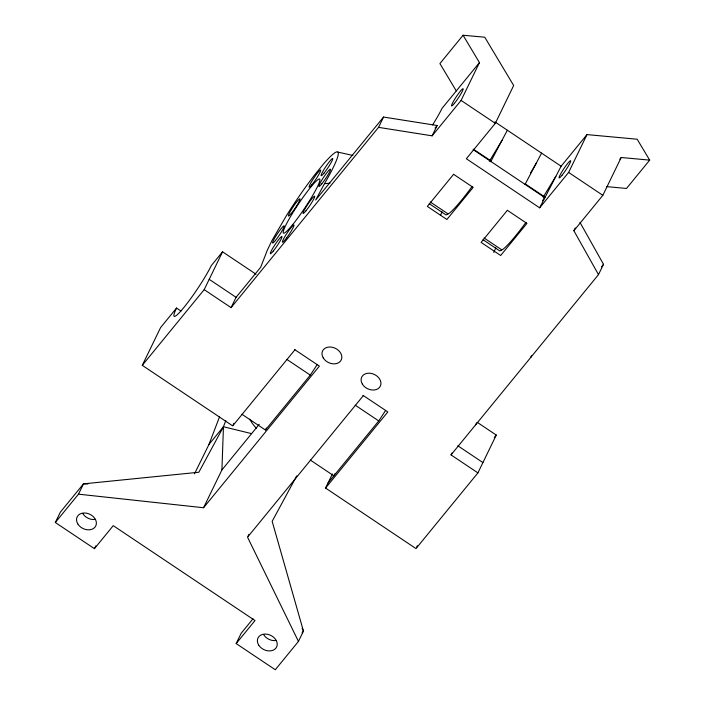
<?xml version="1.0" encoding="UTF-8"?>
<svg xmlns="http://www.w3.org/2000/svg" width="705" height="705" viewBox="0 0 705 705"><rect width="100%" height="100%" fill="white"/><g stroke="black" fill="none" stroke-linecap="round" stroke-linejoin="round"><path stroke-width="1.06" d="M296.77 475.822L272.165 521.33L303.45 631.107L298.444 641.427L275.276 669.75L236.166 643.568L254.999 620.559L113.249 525.657L94.426 548.666L55.316 522.493L78.493 494.17L203.551 507.741L221.916 469.927L223.45 426.736L225.794 420.612M194.51 473.83L208.971 444.441L219.519 416.893M440.44 215.492L442.044 211.791M493.808 252.416L495.818 247.781M55.316 522.493L60.33 512.174L83.498 483.85L198.845 472.244L223.45 426.736L251.597 433.628M78.493 494.17L83.498 483.85L87.896 483.983M294.963 349.759L232.694 425.882L142.269 365.34L160.634 327.517L176.558 308.05A35.532 4.098 -56.2 0 0 183.917 307.433A35.532 4.098 -56.2 0 0 211.315 265.556L222.551 251.817L256.003 274.21M142.269 365.34L204.186 289.64L222.551 251.817M94.426 548.666L95.792 545.855M231.073 307.636L236.078 297.325L260.691 267.239L267.292 250.293L271.927 240.608L286.794 215.025A65.142 7.517 -56.2 0 1 314.932 174.549L323.339 164.194A65.142 7.517 -56.2 0 1 324.485 183.688L315.655 200.044L383.555 117.048L437.135 125.516L432.13 135.836L378.541 127.358L231.073 307.636L204.186 289.64M233.108 425.018L233.945 423.3M378.541 127.358L383.555 117.048M241.894 414.249L265.424 430.006L266.384 428.023M248.01 536.223L248.953 534.284M432.13 135.836L461.088 100.427L479.453 62.604L463.079 35.25L439.911 63.573L456.285 90.927M236.166 643.568L241.18 633.257L253.033 618.761M606.793 186.64L626.516 188.455L649.684 160.123L637.161 139.22L586.992 134.602L568.627 172.425L539.66 207.825L466.34 158.74L495.307 123.331L513.672 85.517L484.749 37.198L463.079 35.25M477.294 422.365L496.276 435.073L477.911 472.896L415.985 548.596L325.56 488.054L332.39 473.989M334.813 473.839L333.853 475.822L310.323 460.065M539.66 207.825L561.118 166.221L586.992 134.602M477.911 472.896L451.024 454.901L451.94 453.024M475.637 424.807L476.545 422.938M416.452 547.626L417.395 545.688M451.024 454.901L598.492 274.615L573.879 230.738L575.245 227.926M573.879 230.738L602.837 195.329L621.202 157.506L649.684 160.123M530.601 357.62L531.508 355.743M598.492 274.615L603.506 264.305L579.951 222.331M490.689 161.771L507.353 130.222M524.908 184.684L541.572 153.135M502.048 140.33L489.367 161.269M530.407 173.245L536.258 163.234M555.813 176.329L543.141 197.259M542.568 200.758L544.903 197.065L525.357 183.97M265.424 430.006L310.315 375.122L317.171 364.652M328.063 482.899L378.752 420.938L385.6 410.469M286.574 237.973L285.252 239.656A10.364 1.199 -56.2 0 1 284.82 236.713A10.364 1.199 -56.2 0 1 293.932 225.027A10.364 1.199 -56.2 0 1 286.662 237.849M479.453 62.604L442.009 108.394A35.532 4.098 -56.2 0 1 432.588 124.908M435.064 128.054L437.135 125.516M208.971 444.441L223.45 426.736M221.916 469.927L259.193 424.348M203.551 507.741L319.4 366.115L294.54 349.504M363.392 395.567L247.543 537.192L298.444 641.427M325.56 488.054L387.829 411.931L362.969 395.32M619.845 159.171L621.202 157.506M302.093 632.773L303.45 631.107L302.084 628.111M601.427 266.843L603.506 264.305M494.293 437.497L496.276 435.073M324.485 183.688L329.958 183.177M337.889 152.104L352.87 155.453M494.91 121.894L561.118 166.221M461.088 100.427L495.307 123.331M568.627 172.425L602.837 195.329M473.363 149.169L491.138 161.066M473.178 149.61L544.665 197.515M430.288 201.991L448.054 213.888M484.053 237.99L501.828 249.887M429.222 203.674L446.106 214.981L449.455 213.113A59.22 6.838 -56.2 0 0 472.191 186.402M482.987 239.674L499.871 250.98L503.22 249.103A59.22 6.838 -56.2 0 0 525.956 222.401M209.2 279.33L236.078 297.325M457.827 445.78L482.916 462.577M286.785 359.365L310.315 375.122M355.214 405.181L378.752 420.938M176.558 308.05L181 311.02M276.422 640.431A10.364 7.914 25.9 0 1 263.652 634.685M95.563 519.347A10.364 7.914 25.9 0 1 82.802 513.601M256.329 428.305A37.012 23.503 39.3 0 1 249.667 419.193M453.606 174.311L427.345 206.415L446.899 219.502L473.152 187.407L453.606 174.311M507.371 210.31L481.118 242.405L500.665 255.501L526.926 223.397L507.371 210.31M291.271 213.456A10.364 1.199 -56.2 0 0 300.039 199.066A10.364 1.199 -56.2 0 0 291.262 209.799A10.364 1.199 -56.2 0 0 291.271 213.456M324.097 173.033A10.364 1.199 -56.2 0 0 332.769 158.722A10.364 1.199 -56.2 0 0 323.895 169.649A10.364 1.199 -56.2 0 0 324.097 173.033M306.049 210.725A10.364 1.199 -56.2 0 0 314.721 196.413A10.364 1.199 -56.2 0 0 305.847 207.34A10.364 1.199 -56.2 0 0 306.049 210.725M273.32 251.024A10.364 1.199 -56.2 0 0 281.991 236.713A10.364 1.199 -56.2 0 0 273.117 247.64A10.364 1.199 -56.2 0 0 273.32 251.024M292.346 225.045A32.571 3.763 -56.2 0 0 319.92 179.81A32.571 3.763 -56.2 0 0 292.328 213.544A32.571 3.763 -56.2 0 0 292.346 225.045M454.417 103.344A10.364 1.199 -56.2 0 0 463.185 88.953A10.364 1.199 -56.2 0 0 454.408 99.687A10.364 1.199 -56.2 0 0 454.417 103.344M323.251 357.937A10.364 7.914 25.9 0 0 340.471 361.163A10.364 7.914 25.9 0 0 332.037 347.204A10.364 7.914 25.9 0 0 323.251 357.937M362.361 384.119A10.364 7.914 25.9 0 0 379.581 387.345A10.364 7.914 25.9 0 0 371.138 373.386A10.364 7.914 25.9 0 0 362.361 384.119M258.638 645.004A10.364 7.914 25.9 0 0 275.858 648.221A10.364 7.914 25.9 0 0 267.415 634.271A10.364 7.914 25.9 0 0 258.638 645.004M77.788 523.921A10.364 7.914 25.9 0 0 95.008 527.146A10.364 7.914 25.9 0 0 86.565 513.187A10.364 7.914 25.9 0 0 77.788 523.921M311.962 184.639A10.364 1.199 -56.2 0 0 320.74 170.249A10.364 1.199 -56.2 0 0 311.962 180.982A10.364 1.199 -56.2 0 0 311.962 184.639M275.443 240.475A10.364 1.199 -56.2 0 0 284.212 226.085A10.364 1.199 -56.2 0 0 275.435 236.818A10.364 1.199 -56.2 0 0 275.443 240.475M321.78 183.829A10.364 1.199 -56.2 0 0 330.548 169.429A10.364 1.199 -56.2 0 0 321.771 180.163A10.364 1.199 -56.2 0 0 321.78 183.829M561.947 175.342A10.364 1.199 -56.2 0 0 570.724 160.951A10.364 1.199 -56.2 0 0 561.947 171.676A10.364 1.199 -56.2 0 0 561.947 175.342"/></g></svg>
